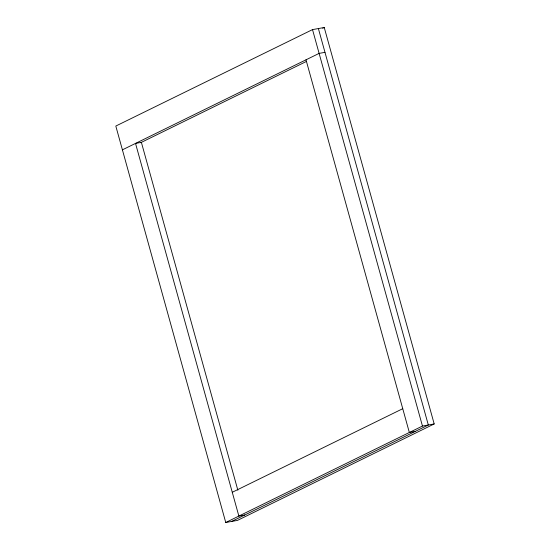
<?xml version="1.0" encoding="UTF-8"?>
<svg xmlns="http://www.w3.org/2000/svg" width="550" height="550" viewBox="0 0 550 550"><rect width="100%" height="100%" fill="white"/><g stroke="black" fill="none" stroke-linecap="round" stroke-linejoin="round"><path stroke-width="0.82" d="M312.517 29.604L115.809 126.053L225.754 522.5L237.483 520.396L434.191 423.947L324.246 27.5L312.517 29.604L422.462 426.051L225.754 522.5M322.706 28.256L324.246 27.5M122.402 149.841L319.11 53.391L324.981 52.339M140.614 142.732L306.467 61.414M232.272 492.284L402.751 408.698M231.619 521.448L428.326 424.999L318.381 28.552M422.462 426.051L434.191 423.947M415.216 431.434L409.344 432.486L305.999 59.819M244.729 515.02L238.865 516.072L135.52 143.406L141.384 142.354L237.861 490.229"/></g></svg>
